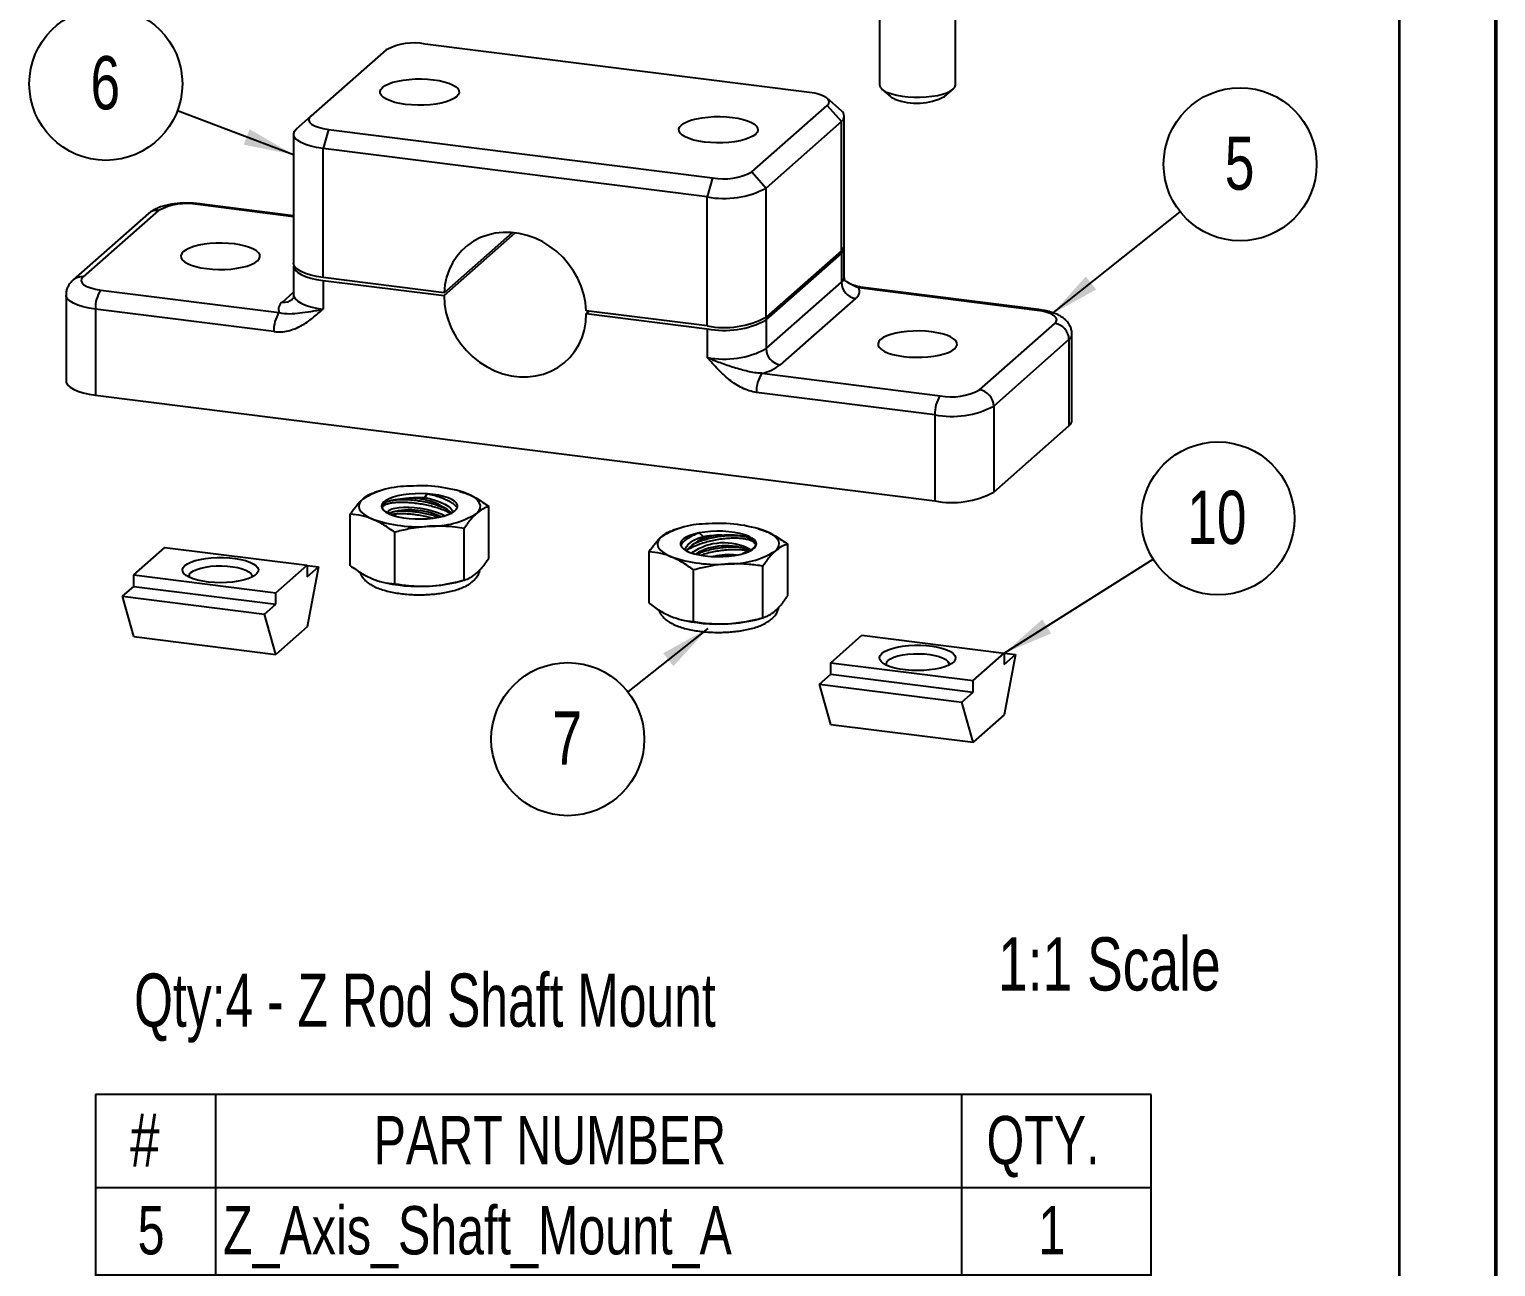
# Model space of a CAD drawing. Header units: millimetres. Extents: x 0 to 279, y 0 to 216.
# Drawn here: x 183 to 279.4, y 74.5 to 155.9 of the extents above; entities that cross this region are included whole.
import ezdxf

# ---------------------------------------------------------------- set-up
doc = ezdxf.new("R2010")
doc.units = ezdxf.units.MM
doc.layers.add('PAGE_BORDER', color=7, linetype='Continuous')
doc.layers.add('TITLE_BLOCK_BORDER', color=7, linetype='Continuous')
doc.styles.add('SLDTEXTSTYLE0', font='TXT', dxfattribs={"width": 0.75})
doc.styles.add('SLDTEXTSTYLE1', font='TXT', dxfattribs={"width": 0.7})
doc.styles.add('SLDTEXTSTYLE2', font='TXT', dxfattribs={"width": 0.694444})
doc.dimstyles.new('SLDDIMSTYLE1', dxfattribs={"dimtxt": 0.18, "dimasz": 3.302, "dimexe": 0, "dimexo": 0.0625, "dimgap": 0, "dimtad": 0, "dimtih": 1, "dimtoh": 1, "dimdec": 0, "dimrnd": 1e-09, "dimzin": 0, "dimdsep": 46, "dimtxsty": 'Standard', "dimsah": 1, "dimcen": 0.09, "dimadec": 0, "dimazin": 0, "dimtfac": 3.302, "dimtdec": 0, "dimtofl": 0, "dimtmove": 0, "dimatfit": 3, "dimfxl": 1, "dimfrac": 2, "dimtolj": 1, "dimtzin": 0, "dimarcsym": 0})

# ---------------------------------------------------------------- blocks, each defined once
blk = doc.blocks.new('SW_TABLEANNOTATION_13')
at = {"layer": 'TITLE_BLOCK_BORDER', "color": 0}
for p, q in [((0, 0), (0, -41.414)), ((69.398, 0), (0, 0)), ((7.881, 0), (7.881, -6.103)), ((56.932, 0), (56.932, -6.103)), ((69.398, -41.414), (69.398, 0)), ((0, -6.103), (69.398, -6.103)), ((7.881, -6.103), (7.881, -41.414)), ((56.932, -6.103), (56.932, -41.414)), ((0, -11.846), (69.398, -11.846)), ((0, -17.59), (69.398, -17.59)), ((0, -24.183), (69.398, -24.183)), ((0, -29.927), (69.398, -29.927)), ((0, -35.67), (69.398, -35.67)), ((0, -41.414), (69.398, -41.414))]:
    blk.add_line(p, q, dxfattribs=at)
at = {"layer": 'TITLE_BLOCK_BORDER', "color": 0, "attachment_point": 1}
for s, insert, char_height, style in [('#', (2.261, -1.24), 3.5, 'SLDTEXTSTYLE0'), ('PART NUMBER', (18.282, -1.405), 3.175, 'SLDTEXTSTYLE0'), ('QTY.', (58.581, -1.405), 3.175, 'SLDTEXTSTYLE0'), ('5', (2.767, -7.328), 3.175, 'SLDTEXTSTYLE0'), ('Z_Axis_Shaft_Mount_A', (8.381, -7.328), 3.175, 'SLDTEXTSTYLE0'), ('1', (61.992, -7.328), 3.175, 'SLDTEXTSTYLE0'), ('6', (2.767, -13.072), 3.175, 'SLDTEXTSTYLE0'), ('Z_Axis_Shaft_Mount_B', (8.381, -13.072), 3.175, 'SLDTEXTSTYLE0'), ('1', (61.992, -13.072), 3.175, 'SLDTEXTSTYLE0'), ('7', (2.767, -18.846), 3.175, 'SLDTEXTSTYLE0'), ('M5 Nylock Nut', (8.381, -18.846), 3.175, 'SLDTEXTSTYLE0'), ('2', (61.992, -18.846), 3.175, 'SLDTEXTSTYLE0'), ('8', (2.767, -25.408), 3.175, 'SLDTEXTSTYLE0'), ('5mm x 20mm SST BSC', (8.381, -25.408), 3.175, 'SLDTEXTSTYLE2'), ('2', (61.992, -25.408), 3.175, 'SLDTEXTSTYLE0'), ('9', (2.767, -31.152), 3.175, 'SLDTEXTSTYLE0'), ('5mm x 12mm SST BSC', (8.381, -31.152), 3.175, 'SLDTEXTSTYLE2'), ('2', (61.992, -31.152), 3.175, 'SLDTEXTSTYLE0'), ('10', (1.594, -36.895), 3.175, 'SLDTEXTSTYLE0'), ('2020 M5 Solid Tslot Nut', (8.381, -36.895), 3.175, 'SLDTEXTSTYLE0'), ('2', (61.992, -36.895), 3.175, 'SLDTEXTSTYLE0')]:
    blk.add_mtext(s, dxfattribs=dict(at, insert=insert, char_height=char_height, style=style))
blk = doc.blocks.new('SW_NOTE_100')
at = {"layer": 'TITLE_BLOCK_BORDER', "color": 0}
blk.add_circle((4.255, 2.683), 5.031, dxfattribs=at)
at = {"layer": 'TITLE_BLOCK_BORDER', "color": 0, "insert": (4.185, 4.507), "char_height": 3.5, "attachment_point": 2, "style": 'SLDTEXTSTYLE0'}
blk.add_mtext('10', dxfattribs=at)
blk = doc.blocks.new('SW_NOTE_101')
at = {"layer": 'TITLE_BLOCK_BORDER', "color": 0}
blk.add_circle((-3.947, -3.118), 5.031, dxfattribs=at)
at = {"layer": 'TITLE_BLOCK_BORDER', "color": 0, "insert": (-3.983, -1.295), "char_height": 3.5, "attachment_point": 2, "style": 'SLDTEXTSTYLE0'}
blk.add_mtext('7', dxfattribs=at)
blk = doc.blocks.new('SW_NOTE_102')
at = {"layer": 'TITLE_BLOCK_BORDER', "color": 0}
blk.add_circle((3.936, 3.133), 5.031, dxfattribs=at)
at = {"layer": 'TITLE_BLOCK_BORDER', "color": 0, "insert": (3.901, 4.957), "char_height": 3.5, "attachment_point": 2, "style": 'SLDTEXTSTYLE0'}
blk.add_mtext('5', dxfattribs=at)
blk = doc.blocks.new('SW_NOTE_103')
at = {"layer": 'TITLE_BLOCK_BORDER', "color": 0}
blk.add_circle((-4.707, 1.776), 5.031, dxfattribs=at)
at = {"layer": 'TITLE_BLOCK_BORDER', "color": 0, "insert": (-4.742, 3.599), "char_height": 3.5, "attachment_point": 2, "style": 'SLDTEXTSTYLE0'}
blk.add_mtext('6', dxfattribs=at)

msp = doc.modelspace()

# ---------------------------------------------------------------- linework, layer by layer
at = {"color": 7, "linetype": 'Continuous', "lineweight": 50}
msp.add_line((279.4, 0), (279.4, 215.9), dxfattribs=at)
at = {"color": 7, "linetype": 'Continuous', "lineweight": 25}
for p, q in [((238.888, 161.622), (238.888, 152.22)), ((243.888, 152.22), (243.888, 161.622)), ((206.447, 154.498), (201.497, 150.132)), ((234.281, 151.704), (209.025, 154.885)), ((239.05, 151.926), (239.611, 151.431)), ((243.166, 151.431), (243.727, 151.926)), ((230.495, 146.479), (235.444, 150.844)), ((236.38, 150.491), (235.444, 151.316)), ((235.444, 150.844), (236.38, 149.784)), ((200.561, 149.307), (201.497, 150.132)), ((236.38, 149.784), (231.43, 145.418)), ((236.38, 141.298), (236.38, 149.784)), ((236.574, 141.652), (236.574, 150.137)), ((200.368, 148.954), (200.368, 140.469)), ((202.661, 149.273), (202.307, 148.018)), ((202.661, 149.273), (227.917, 146.091)), ((227.563, 144.836), (202.307, 148.018)), ((202.307, 139.533), (202.307, 148.018)), ((227.917, 146.091), (227.563, 144.836)), ((230.495, 146.479), (231.43, 145.418)), ((227.563, 136.351), (227.563, 144.836)), ((231.43, 136.933), (231.43, 145.418)), ((190.818, 143.745), (185.869, 139.38)), ((191.48, 143.938), (186.53, 139.573)), ((200.368, 143.596), (194.183, 144.375)), ((210.258, 138.343), (214.935, 142.468)), ((210.262, 138.531), (214.748, 142.487)), ((236.38, 141.298), (231.43, 136.933)), ((231.43, 136.744), (236.38, 141.11)), ((236.38, 141.11), (236.38, 139.224)), ((236.574, 139.578), (236.574, 141.463)), ((200.368, 140.28), (200.368, 138.394)), ((210.262, 138.531), (202.307, 139.533)), ((202.307, 139.345), (202.307, 137.459)), ((202.307, 139.345), (210.258, 138.343)), ((231.43, 134.859), (236.38, 139.224)), ((249.247, 137.373), (237.521, 138.85)), ((249.372, 137.422), (237.646, 138.9)), ((185.401, 138.394), (185.401, 132.737)), ((187.694, 138.714), (199.42, 137.236)), ((237.315, 138.163), (232.365, 133.798)), ((187.34, 137.459), (187.34, 131.802)), ((199.067, 135.982), (187.34, 137.459)), ((227.563, 136.351), (219.608, 137.353)), ((219.799, 137.329), (219.612, 137.164)), ((219.612, 137.164), (227.563, 136.163)), ((227.563, 136.163), (227.563, 134.277)), ((231.43, 136.744), (231.43, 134.859)), ((245.461, 132.148), (250.411, 136.513)), ((251.346, 135.453), (246.397, 131.088)), ((251.346, 135.453), (251.346, 129.796)), ((251.54, 130.15), (251.54, 135.806)), ((231.157, 133.238), (242.883, 131.76)), ((187.34, 131.802), (242.53, 124.849)), ((242.53, 130.506), (230.804, 131.983)), ((242.53, 130.506), (242.53, 124.849)), ((246.397, 131.088), (246.397, 125.431)), ((246.397, 125.431), (251.346, 129.796)), ((206.041, 125.508), (205.677, 125.404)), ((211.302, 125.495), (211.257, 125.508)), ((211.297, 125.479), (211.744, 125.341)), ((208.991, 125.069), (209.151, 125.313)), ((213.207, 121.089), (213.207, 124.474)), ((204.091, 120.592), (204.091, 123.976)), ((210.749, 124.059), (210.754, 124.048)), ((207.016, 119.4), (207.016, 122.785)), ((211.574, 119.649), (211.574, 123.033)), ((225.684, 123.033), (225.32, 122.929)), ((227.036, 122.743), (227.284, 122.52)), ((230.945, 123.02), (230.901, 123.033)), ((230.941, 123.004), (231.388, 122.867)), ((189.851, 119.986), (191.901, 121.795)), ((191.901, 121.795), (201.255, 120.616)), ((223.734, 118.117), (223.734, 121.501)), ((232.851, 118.614), (232.851, 121.999)), ((199.205, 118.808), (201.255, 120.616)), ((201.255, 120.616), (201.255, 119.862)), ((201.255, 120.611), (201.998, 120.517)), ((201.255, 119.862), (201.998, 120.517)), ((201.998, 120.517), (201.255, 116.562)), ((231.218, 117.174), (231.218, 120.559)), ((189.851, 119.986), (199.205, 118.808)), ((189.851, 119.232), (189.851, 119.986)), ((205.997, 119.57), (206.041, 119.558)), ((211.257, 119.558), (211.621, 119.662)), ((226.659, 116.926), (226.659, 120.31)), ((189.108, 118.577), (189.851, 119.232)), ((189.851, 119.232), (199.205, 118.054)), ((199.205, 118.054), (199.205, 118.808)), ((189.108, 118.577), (198.462, 117.399)), ((189.851, 115.932), (189.108, 118.577)), ((198.462, 117.399), (199.205, 118.054)), ((199.205, 114.754), (198.462, 117.399)), ((225.64, 117.095), (225.684, 117.083)), ((230.901, 117.083), (231.265, 117.187)), ((189.851, 115.932), (199.205, 114.754)), ((201.255, 116.562), (199.205, 114.754)), ((235.686, 114.212), (237.736, 116.02)), ((237.736, 116.02), (247.091, 114.842)), ((245.04, 113.033), (247.091, 114.842)), ((247.091, 114.842), (247.091, 114.087)), ((247.091, 114.836), (247.833, 114.742)), ((247.091, 114.087), (247.833, 114.742)), ((247.833, 114.742), (247.091, 110.788)), ((235.686, 114.212), (245.04, 113.033)), ((235.686, 113.458), (235.686, 114.212)), ((234.943, 112.803), (235.686, 113.458)), ((234.943, 112.803), (244.298, 111.624)), ((235.686, 110.158), (234.943, 112.803)), ((235.686, 113.458), (245.04, 112.279)), ((245.04, 112.279), (245.04, 113.033)), ((244.298, 111.624), (245.04, 112.279)), ((245.04, 108.979), (244.298, 111.624)), ((235.686, 110.158), (245.04, 108.979)), ((247.091, 110.788), (245.04, 108.979))]:
    msp.add_line(p, q, dxfattribs=at)
at = {"color": 8, "linetype": 'Continuous', "lineweight": 25}
for p, q in [((200.368, 143.531), (194.058, 144.326)), ((199.626, 137.923), (200.368, 138.577))]:
    msp.add_line(p, q, dxfattribs=at)
at = {"color": 7, "linetype": 'Continuous', "lineweight": 25, "flags": 128}
for points in [[(207.73, 150.915), (207.36, 150.973), (207.023, 151.049), (206.726, 151.142), (206.476, 151.25), (206.279, 151.369), (206.141, 151.497), (206.064, 151.631), (206.052, 151.767), (206.103, 151.902), (206.217, 152.032), (206.39, 152.155), (206.62, 152.268), (206.899, 152.367), (207.221, 152.45), (207.579, 152.516), (207.963, 152.562), (208.364, 152.587), (208.771, 152.591), (209.176, 152.574), (209.568, 152.536), (209.937, 152.478), (210.275, 152.402), (210.572, 152.309), (210.822, 152.201), (211.019, 152.082), (211.157, 151.954), (211.233, 151.821), (211.246, 151.685), (211.195, 151.55), (211.081, 151.419), (210.907, 151.296), (210.678, 151.184), (210.398, 151.085), (210.076, 151.001), (209.719, 150.936), (209.335, 150.89), (208.934, 150.864), (208.526, 150.86), (208.121, 150.877), (207.73, 150.915)], [(235.444, 150.844), (235.546, 150.97), (235.573, 151.101), (235.522, 151.23), (235.396, 151.354), (235.201, 151.467), (234.943, 151.566), (234.632, 151.646), (234.281, 151.704)], [(239.432, 151.701), (239.706, 151.604), (240.025, 151.522), (240.379, 151.458), (240.759, 151.414), (241.155, 151.39), (241.557, 151.389), (241.955, 151.409), (242.338, 151.449), (242.697, 151.51), (243.022, 151.589), (243.304, 151.685), (243.537, 151.794), (243.714, 151.915), (243.831, 152.043), (243.885, 152.176), (243.888, 152.22)], [(239.901, 151.26), (239.709, 151.358), (239.611, 151.431)], [(201.497, 150.132), (201.395, 150.006), (201.369, 149.876), (201.419, 149.746), (201.545, 149.622), (201.74, 149.509), (201.998, 149.411), (202.309, 149.331), (202.661, 149.273)], [(229.212, 150.062), (229.581, 150.004), (229.918, 149.927), (230.216, 149.834), (230.466, 149.727), (230.662, 149.607), (230.8, 149.479), (230.877, 149.346), (230.89, 149.21), (230.838, 149.075), (230.725, 148.944), (230.551, 148.821), (230.321, 148.709), (230.042, 148.61), (229.72, 148.526), (229.362, 148.461), (228.978, 148.415), (228.578, 148.389), (228.17, 148.385), (227.765, 148.402), (227.373, 148.44), (227.004, 148.498), (226.667, 148.574), (226.369, 148.668), (226.119, 148.775), (225.923, 148.894), (225.785, 149.022), (225.708, 149.156), (225.695, 149.292), (225.747, 149.427), (225.86, 149.557), (226.034, 149.68), (226.263, 149.793), (226.543, 149.892), (226.865, 149.975), (227.223, 150.041), (227.607, 150.087), (228.007, 150.112), (228.415, 150.117), (228.82, 150.099), (229.212, 150.062)], [(202.307, 148.018), (201.881, 148.085), (201.492, 148.173), (201.149, 148.281), (200.86, 148.405), (200.633, 148.542), (200.474, 148.69), (200.386, 148.844), (200.371, 149.001), (200.43, 149.157), (200.561, 149.307)], [(194.634, 140.12), (195.026, 140.082), (195.43, 140.065), (195.838, 140.069), (196.239, 140.095), (196.623, 140.141), (196.98, 140.206), (197.303, 140.289), (197.582, 140.389), (197.811, 140.501), (197.985, 140.624), (198.099, 140.755), (198.15, 140.89), (198.137, 141.026), (198.061, 141.159), (197.923, 141.287), (197.726, 141.406), (197.476, 141.514), (197.179, 141.607), (196.841, 141.683), (196.472, 141.741), (196.08, 141.779), (195.676, 141.796), (195.268, 141.792), (194.867, 141.766), (194.483, 141.72), (194.126, 141.655), (193.803, 141.572), (193.524, 141.472), (193.295, 141.36), (193.121, 141.237), (193.007, 141.106), (192.956, 140.971), (192.969, 140.835), (193.045, 140.702), (193.183, 140.574), (193.38, 140.455), (193.63, 140.347), (193.927, 140.254), (194.265, 140.178), (194.634, 140.12)], [(219.608, 137.353), (219.557, 137.892), (219.447, 138.428), (219.278, 138.956), (219.054, 139.468), (218.777, 139.958), (218.45, 140.42), (218.079, 140.848), (217.667, 141.236), (217.219, 141.579), (216.743, 141.873), (216.243, 142.115), (215.727, 142.3), (215.2, 142.427), (214.67, 142.493), (214.143, 142.499), (213.627, 142.444), (213.127, 142.329), (212.651, 142.155), (212.204, 141.924), (211.792, 141.64), (211.42, 141.306), (211.093, 140.926), (210.816, 140.506), (210.592, 140.05), (210.423, 139.565), (210.313, 139.056), (210.262, 138.531)], [(202.307, 139.533), (201.881, 139.6), (201.492, 139.688), (201.149, 139.796), (200.86, 139.92), (200.633, 140.057), (200.474, 140.205), (200.386, 140.359), (200.368, 140.469)], [(200.381, 140.374), (200.371, 140.327), (200.386, 140.17), (200.474, 140.016), (200.633, 139.869), (200.86, 139.731), (201.149, 139.607), (201.492, 139.5), (201.881, 139.411), (202.307, 139.345)], [(186.53, 139.573), (186.428, 139.447), (186.402, 139.316), (186.453, 139.187), (186.578, 139.063), (186.774, 138.95), (187.032, 138.851), (187.343, 138.771), (187.694, 138.714)], [(210.258, 138.343), (210.29, 137.792), (210.384, 137.24), (210.54, 136.695), (210.755, 136.164), (211.027, 135.655), (211.352, 135.175), (211.725, 134.729), (212.142, 134.324), (212.597, 133.966), (213.083, 133.658), (213.594, 133.407), (214.123, 133.213), (214.663, 133.082), (215.207, 133.013), (215.747, 133.009), (216.276, 133.069), (216.788, 133.192), (217.274, 133.376), (217.728, 133.62), (218.145, 133.92), (218.518, 134.272), (218.843, 134.671), (219.115, 135.111), (219.33, 135.588), (219.486, 136.093), (219.581, 136.621), (219.612, 137.164)], [(250.411, 136.513), (250.513, 136.64), (250.539, 136.77), (250.489, 136.9), (250.363, 137.023), (250.168, 137.137), (249.909, 137.235), (249.599, 137.315), (249.247, 137.373)], [(242.308, 135.967), (241.916, 136.004), (241.511, 136.022), (241.103, 136.017), (240.702, 135.992), (240.319, 135.946), (239.961, 135.88), (239.639, 135.797), (239.359, 135.698), (239.13, 135.585), (238.956, 135.462), (238.842, 135.332), (238.791, 135.197), (238.804, 135.061), (238.88, 134.927), (239.019, 134.799), (239.215, 134.68), (239.465, 134.573), (239.762, 134.479), (240.1, 134.403), (240.469, 134.345), (240.861, 134.307), (241.266, 134.29), (241.673, 134.294), (242.074, 134.32), (242.458, 134.366), (242.816, 134.431), (243.138, 134.515), (243.417, 134.614), (243.647, 134.726), (243.82, 134.849), (243.934, 134.98), (243.985, 135.115), (243.973, 135.251), (243.896, 135.384), (243.758, 135.512), (243.561, 135.632), (243.311, 135.739), (243.014, 135.832), (242.677, 135.909), (242.308, 135.967)], [(185.401, 132.737), (185.419, 132.628), (185.507, 132.474), (185.667, 132.326), (185.893, 132.189), (186.182, 132.065), (186.525, 131.957), (186.914, 131.869), (187.34, 131.802)], [(212.39, 124.026), (212.543, 124.192), (212.629, 124.364), (212.647, 124.539), (212.596, 124.712), (212.478, 124.882), (212.295, 125.046), (212.049, 125.199), (211.744, 125.341)], [(204.907, 124.968), (204.755, 124.802), (204.669, 124.63), (204.651, 124.455), (204.701, 124.282), (204.819, 124.112), (205.003, 123.948), (205.249, 123.794), (205.553, 123.653)], [(209.151, 125.313), (208.751, 125.33), (208.348, 125.324), (207.954, 125.297), (207.577, 125.25), (207.228, 125.183), (206.917, 125.098), (206.65, 124.997), (206.435, 124.884), (206.277, 124.76), (206.181, 124.63), (206.149, 124.496), (206.182, 124.362), (206.278, 124.232), (206.437, 124.109), (206.653, 123.995), (206.92, 123.895), (207.232, 123.81), (207.582, 123.743), (207.958, 123.696), (208.353, 123.669), (208.756, 123.664), (209.155, 123.681), (209.542, 123.719), (209.905, 123.777)], [(206.523, 124.056), (206.557, 124.14), (206.657, 124.238), (206.819, 124.319), (207.036, 124.381), (207.303, 124.423), (207.611, 124.443), (207.952, 124.44), (208.314, 124.415), (208.686, 124.368), (209.058, 124.301), (209.418, 124.215), (209.755, 124.114), (210.059, 124), (210.321, 123.878), (210.321, 123.878)], [(208.991, 125.069), (209.363, 124.984), (209.713, 124.882), (210.029, 124.767), (210.302, 124.642), (210.523, 124.511), (210.683, 124.377), (210.78, 124.247), (210.808, 124.123), (210.799, 124.072)], [(209.905, 123.777), (210.235, 123.853), (210.524, 123.946), (210.765, 124.053), (210.951, 124.172), (211.077, 124.299), (211.141, 124.431), (211.14, 124.565), (211.076, 124.697), (210.948, 124.824), (210.761, 124.943), (210.52, 125.05), (210.23, 125.142), (209.899, 125.219), (209.536, 125.276), (209.151, 125.313)], [(224.551, 122.494), (224.398, 122.327), (224.312, 122.155), (224.294, 121.98), (224.345, 121.807), (224.463, 121.637), (224.647, 121.474), (224.893, 121.32), (225.197, 121.178)], [(227.036, 122.743), (226.706, 122.666), (226.417, 122.573), (226.177, 122.466), (225.991, 122.347), (225.864, 122.22), (225.8, 122.088), (225.801, 121.954), (225.866, 121.822), (225.993, 121.695), (226.18, 121.576), (226.422, 121.469), (226.711, 121.377), (227.042, 121.3), (227.405, 121.243), (227.791, 121.206)], [(226.14, 121.598), (226.133, 121.674), (226.173, 121.818), (226.28, 121.967), (226.451, 122.116), (226.681, 122.261), (226.962, 122.397), (227.284, 122.52)], [(227.791, 121.206), (228.19, 121.189), (228.593, 121.195), (228.987, 121.222), (229.364, 121.269), (229.713, 121.336), (230.025, 121.421), (230.292, 121.522), (230.507, 121.635), (230.664, 121.759), (230.76, 121.889), (230.792, 122.023), (230.76, 122.157), (230.663, 122.287), (230.504, 122.41), (230.289, 122.524), (230.021, 122.624), (229.709, 122.709), (229.36, 122.776), (228.983, 122.823), (228.588, 122.85), (228.186, 122.855), (227.786, 122.838), (227.399, 122.8), (227.036, 122.743)], [(232.034, 121.551), (232.187, 121.718), (232.273, 121.89), (232.291, 122.064), (232.24, 122.237), (232.122, 122.407), (231.938, 122.571), (231.692, 122.725), (231.388, 122.867)], [(193.214, 120.596), (193.386, 120.717), (193.615, 120.828), (193.893, 120.925), (194.214, 121.005), (194.57, 121.068), (194.952, 121.11), (195.349, 121.132), (195.751, 121.132), (196.149, 121.111), (196.53, 121.068), (196.887, 121.006), (197.209, 120.926), (197.488, 120.829), (197.717, 120.719), (197.89, 120.598), (198.002, 120.469), (198.051, 120.336), (198.035, 120.202), (197.955, 120.071), (197.813, 119.945), (197.612, 119.829), (197.358, 119.725), (197.057, 119.636), (196.717, 119.564), (196.347, 119.511), (195.957, 119.479), (195.556, 119.468), (195.155, 119.479), (194.764, 119.511), (194.394, 119.563), (194.053, 119.635), (193.752, 119.724), (193.497, 119.827), (193.296, 119.943), (193.152, 120.069), (193.072, 120.2), (193.055, 120.334), (193.103, 120.467), (193.214, 120.596)], [(193.619, 120.137), (193.781, 120.248), (194, 120.348), (194.268, 120.433), (194.578, 120.501), (194.919, 120.549), (195.28, 120.576), (195.651, 120.581), (196.018, 120.565), (196.37, 120.526), (196.696, 120.467), (196.985, 120.39), (197.228, 120.297), (197.417, 120.191), (197.547, 120.075), (197.612, 119.953), (197.611, 119.83), (197.611, 119.828)], [(239.05, 114.821), (239.222, 114.943), (239.45, 115.053), (239.728, 115.15), (240.05, 115.231), (240.406, 115.293), (240.787, 115.336), (241.184, 115.357), (241.587, 115.357), (241.984, 115.336), (242.366, 115.294), (242.722, 115.232), (243.044, 115.151), (243.323, 115.055), (243.552, 114.944), (243.725, 114.823), (243.837, 114.694), (243.886, 114.561), (243.87, 114.427), (243.79, 114.296), (243.648, 114.17), (243.447, 114.054), (243.193, 113.95), (242.892, 113.861), (242.553, 113.789), (242.183, 113.737), (241.792, 113.704), (241.391, 113.693), (240.99, 113.704), (240.599, 113.736), (240.229, 113.788), (239.889, 113.86), (239.587, 113.949), (239.332, 114.053), (239.131, 114.169), (238.988, 114.294), (238.907, 114.425), (238.89, 114.559), (238.938, 114.693), (239.05, 114.821)], [(239.455, 114.362), (239.616, 114.473), (239.835, 114.573), (240.103, 114.658), (240.413, 114.726), (240.754, 114.774), (241.116, 114.802), (241.486, 114.807), (241.853, 114.79), (242.205, 114.751), (242.531, 114.693), (242.82, 114.615), (243.063, 114.522), (243.253, 114.416), (243.382, 114.3), (243.447, 114.179), (243.447, 114.055), (243.446, 114.054)]]:
    msp.add_lwpolyline(points, dxfattribs=at)
at = {"color": 8, "linetype": 'Continuous', "lineweight": 25, "flags": 128}
for points in [[(194.183, 144.375), (194.127, 144.369), (194.058, 144.326)], [(237.521, 138.85), (237.59, 138.893), (237.646, 138.9)], [(187.34, 137.459), (186.914, 137.526), (186.525, 137.614), (186.182, 137.721), (185.893, 137.845), (185.667, 137.983), (185.507, 138.131), (185.419, 138.285), (185.401, 138.394)], [(200.368, 138.394), (200.386, 138.285), (200.474, 138.131), (200.633, 137.983), (200.86, 137.845), (201.149, 137.721), (201.492, 137.614), (201.881, 137.526), (202.307, 137.459)], [(249.247, 137.373), (249.316, 137.416), (249.372, 137.422)]]:
    msp.add_lwpolyline(points, dxfattribs=at)
at = {"color": 7, "linetype": 'Continuous', "lineweight": 25}
for centre, radius, start, end in [((208.288, 151.017), 3.938, 79.22613, 117.8883), ((239.569, 152.389), 0.701, 193.93598, 258.71814), ((241.343, 154.995), 4.004, 248.89153, 297.08042), ((236.129, 150.137), 0.434, 305.3906, 54.6094), ((228.653, 149.959), 3.938, 259.22613, 297.8883), ((228.675, 150.586), 5.856, 259.05305, 298.06139), ((193.322, 140.458), 3.938, 79.22613, 117.8883), ((236.111, 141.676), 0.464, 305.50626, 357.04584), ((236.134, 141.469), 0.435, 304.35954, 11.75994), ((237.472, 139.244), 1.092, 181.05871, 261.76054), ((237.006, 138.63), 0.56, 303.48982, 23.14384), ((189.305, 137.582), 1.969, 144.93094, 183.59311), ((199.935, 137.456), 0.56, 123.48982, 203.14384), ((201.032, 136.105), 1.969, 144.93094, 183.59311), ((228.675, 142.101), 5.856, 259.05305, 298.06139), ((228.675, 141.912), 5.856, 259.05305, 298.06139), ((250.255, 135.433), 1.092, 1.05871, 81.76054), ((228.675, 140.027), 5.856, 259.05305, 298.06139), ((232.522, 134.879), 1.092, 181.05871, 261.76054), ((232.769, 132.106), 1.969, 144.93094, 183.59311), ((230.476, 136.289), 3.127, 282.58371, 307.18005), ((243.619, 135.629), 3.938, 259.22613, 297.8883), ((245.305, 131.067), 1.092, 1.05871, 81.76054), ((244.495, 130.629), 1.969, 144.93094, 183.59311), ((243.642, 136.255), 5.856, 259.05305, 298.06139), ((251.077, 130.173), 0.464, 305.50626, 357.04584), ((207.891, 120.125), 5.689, 88.87903, 121.6372), ((208.732, 116.52), 9.322, 71.14863, 94.48986), ((243.642, 130.598), 5.856, 259.05305, 298.06139), ((208.078, 120.847), 4.177, 50.25067, 94.68508), ((208.565, 132.474), 9.322, 251.14863, 274.48986), ((208.037, 119.593), 4.666, 64.51872, 107.89023), ((209.406, 128.869), 5.689, 268.87903, 301.6372), ((227.535, 117.65), 5.689, 88.87903, 121.6372), ((228.456, 119.557), 3.042, 88.63219, 138.41449), ((228.376, 114.045), 9.322, 71.14863, 94.48986), ((228.663, 118.385), 3.706, 62.18444, 124.85267), ((228.777, 117.966), 3.937, 66.39967, 120.48931), ((229.05, 126.395), 5.689, 268.87903, 301.6372), ((228.209, 129.999), 9.322, 251.14863, 274.48986), ((229.053, 116.131), 5.176, 85.2347, 101.9432), ((193.782, 119.892), 0.294, 123.60165, 192.52559), ((208.624, 129.615), 10.384, 255.59234, 273.70244), ((208.939, 128.005), 8.759, 272.32525, 285.34088), ((228.268, 127.14), 10.384, 255.59234, 273.70244), ((228.583, 125.53), 8.759, 272.32525, 285.34088), ((239.617, 114.117), 0.294, 123.60165, 192.52559)]:
    msp.add_arc(centre, radius, start, end, dxfattribs=at)
at = {"color": 8, "linetype": 'Continuous', "lineweight": 25}
for centre, radius, start, end in [((191.362, 143.113), 0.834, 81.84159, 130.66121), ((186.411, 138.751), 0.83, 81.73703, 131.09659), ((236.111, 139.602), 0.464, 305.50626, 357.04584), ((199.747, 138.74), 0.826, 261.60637, 310.91698), ((251.077, 135.83), 0.464, 305.50338, 357.07639)]:
    msp.add_arc(centre, radius, start, end, dxfattribs=at)
at = {"color": 7, "linetype": 'Continuous', "lineweight": 25}
for points, knots in [([(194.183, 144.375), (194.116, 144.383), (193.923, 144.406), (193.593, 144.426), (193.198, 144.428), (192.806, 144.409), (192.423, 144.367), (192.052, 144.301), (191.695, 144.21), (191.364, 144.089), (191.068, 143.942), (190.899, 143.809), (190.818, 143.745)], [0, 0, 0, 0, 0.054381, 0.157387, 0.259541, 0.361697, 0.464557, 0.569232, 0.677348, 0.79153, 0.900041, 1, 1, 1, 1]), ([(185.869, 139.38), (185.814, 139.327), (185.7, 139.219), (185.56, 139.017), (185.458, 138.786), (185.403, 138.573), (185.407, 138.441), (185.409, 138.393)], [0, 0, 0, 0, 0.21329, 0.440373, 0.660046, 0.876661, 1, 1, 1, 1]), ([(236.658, 139.295), (236.659, 139.294), (236.666, 139.288), (236.635, 139.323), (236.595, 139.415), (236.568, 139.519), (236.575, 139.572), (236.576, 139.577)], [0, 0, 0, 0, 0.0659124, 0.3541717, 0.6491393, 0.9655005, 1, 1, 1, 1]), ([(237.645, 138.905), (237.6, 138.91), (237.465, 138.924), (237.225, 139.002), (236.935, 139.128), (236.747, 139.246), (236.651, 139.307)], [0, 0, 0, 0, 0.137573, 0.411677, 0.698861, 1, 1, 1, 1]), ([(200.366, 138.394), (200.362, 138.343), (200.355, 138.246), (200.31, 138.147), (200.278, 138.107), (200.283, 138.111), (200.284, 138.113)], [0, 0, 0, 0, 0.319941, 0.609041, 0.900926, 1, 1, 1, 1]), ([(199.067, 135.982), (199.391, 135.941), (199.704, 135.963), (200.314, 136.104), (200.595, 136.22), (201.127, 136.51), (201.378, 136.685), (201.853, 137.059), (202.081, 137.26), (202.307, 137.459)], [0, 0, 0, 0, 0.25, 0.25, 0.5, 0.5, 0.75, 0.75, 1, 1, 1, 1]), ([(199.42, 137.236), (199.664, 137.169), (199.891, 137.155), (200.336, 137.16), (200.554, 137.18), (201.013, 137.234), (201.252, 137.268), (201.631, 137.33), (201.761, 137.353), (202.029, 137.402), (202.168, 137.43), (202.307, 137.459)], [0, 0, 0, 0, 0.25, 0.25, 0.5, 0.5, 0.75, 0.75, 0.875, 0.875, 1, 1, 1, 1]), ([(251.533, 135.807), (251.534, 135.851), (251.539, 135.981), (251.486, 136.19), (251.387, 136.419), (251.249, 136.619), (251.079, 136.795), (250.873, 136.951), (250.622, 137.092), (250.318, 137.217), (249.967, 137.319), (249.644, 137.385), (249.441, 137.413), (249.372, 137.422)], [0, 0, 0, 0, 0.042242, 0.126597, 0.208126, 0.28956, 0.373932, 0.465168, 0.56836, 0.687292, 0.814423, 0.936571, 1, 1, 1, 1]), ([(230.804, 131.983), (230.479, 132.024), (230.166, 132.125), (229.556, 132.42), (229.275, 132.607), (228.743, 133.031), (228.492, 133.269), (228.017, 133.762), (227.789, 134.021), (227.563, 134.277)], [0, 0, 0, 0, 0.25, 0.25, 0.5, 0.5, 0.75, 0.75, 1, 1, 1, 1]), ([(231.157, 133.238), (230.84, 133.241), (230.53, 133.295), (229.919, 133.433), (229.618, 133.519), (229.018, 133.706), (228.721, 133.807), (228.281, 133.972), (228.135, 134.03), (227.847, 134.15), (227.703, 134.213), (227.563, 134.277)], [0, 0, 0, 0, 0.25, 0.25, 0.5, 0.5, 0.75, 0.75, 0.875, 0.875, 1, 1, 1, 1]), ([(204.907, 124.968), (205.034, 125.069), (205.294, 125.275), (205.548, 125.357), (205.678, 125.398)], [0, 0, 0, 0, 0.48907, 1, 1, 1, 1]), ([(211.744, 125.341), (211.972, 125.237), (212.465, 125.011), (212.947, 124.662), (213.207, 124.474)], [0, 0, 0, 0, 0.461748, 1, 1, 1, 1]), ([(204.091, 123.976), (204.224, 124.171), (204.494, 124.562), (204.769, 124.832), (204.907, 124.968)], [0, 0, 0, 0, 0.49696, 1, 1, 1, 1]), ([(207.113, 123.841), (207.072, 123.852), (206.928, 123.891), (206.636, 124.003), (206.308, 124.189), (206.153, 124.426), (206.235, 124.648), (206.548, 124.835), (207.056, 124.965), (207.497, 125.004), (207.731, 125.011), (207.736, 125.011)], [0, 0, 0, 0, 0.030009, 0.107206, 0.256651, 0.404083, 0.550524, 0.69739, 0.845893, 0.99656, 1, 1, 1, 1]), ([(210.671, 124.024), (210.63, 124.048), (210.509, 124.12), (210.252, 124.233), (209.91, 124.359), (209.531, 124.471), (209.125, 124.568), (208.706, 124.647), (208.28, 124.706), (207.867, 124.742), (207.471, 124.755), (207.112, 124.744), (206.794, 124.708), (206.533, 124.649), (206.336, 124.566), (206.222, 124.49), (206.198, 124.437), (206.193, 124.424)], [0, 0, 0, 0, 0.036631, 0.108062, 0.178044, 0.250009, 0.320822, 0.393641, 0.465297, 0.539001, 0.611165, 0.685427, 0.757468, 0.831644, 0.902873, 0.976235, 1, 1, 1, 1]), ([(206.642, 124.848), (206.675, 124.858), (206.786, 124.891), (207.034, 124.926), (207.374, 124.949), (207.757, 124.947), (208.163, 124.919), (208.589, 124.865), (209.014, 124.788), (209.434, 124.688), (209.828, 124.571), (210.187, 124.437), (210.421, 124.336), (210.519, 124.28), (210.529, 124.274)], [0, 0, 0, 0, 0.039122, 0.131229, 0.225943, 0.319198, 0.415103, 0.509321, 0.606251, 0.700799, 0.798119, 0.892079, 0.98884, 1, 1, 1, 1]), ([(207.736, 125.011), (207.852, 125.026), (208.083, 125.056), (208.453, 125.076), (208.758, 125.078), (208.937, 125.071), (208.991, 125.069)], [0, 0, 0, 0, 0.2910193, 0.5780418, 0.8733169, 1, 1, 1, 1]), ([(211.112, 124.389), (211.089, 124.429), (211.04, 124.515), (210.882, 124.652), (210.664, 124.793), (210.385, 124.931), (210.062, 125.06), (209.695, 125.179), (209.386, 125.261), (209.199, 125.302), (209.151, 125.313)], [0, 0, 0, 0, 0.1203767, 0.2559777, 0.3954904, 0.5315088, 0.6714035, 0.8086801, 0.949844, 1, 1, 1, 1]), ([(213.207, 124.474), (213.073, 124.432), (212.804, 124.349), (212.529, 124.134), (212.39, 124.026)], [0, 0, 0, 0, 0.49696, 1, 1, 1, 1]), ([(205.553, 123.653), (205.326, 123.734), (204.833, 123.909), (204.35, 123.953), (204.091, 123.976)], [0, 0, 0, 0, 0.461748, 1, 1, 1, 1]), ([(207.016, 122.785), (206.776, 122.959), (206.294, 123.309), (205.801, 123.538), (205.553, 123.653)], [0, 0, 0, 0, 0.4969604, 1, 1, 1, 1]), ([(209.488, 123.723), (209.369, 123.753), (209.113, 123.817), (208.706, 123.892), (208.28, 123.952), (207.867, 123.988), (207.47, 124.001), (207.116, 123.988), (206.888, 123.969), (206.798, 123.948), (206.795, 123.947)], [0, 0, 0, 0, 0.12745, 0.271943, 0.414128, 0.560377, 0.703572, 0.850929, 0.993879, 1, 1, 1, 1]), ([(206.86, 124.14), (206.919, 124.151), (207.076, 124.178), (207.381, 124.195), (207.762, 124.192), (208.17, 124.164), (208.595, 124.11), (209.021, 124.032), (209.438, 123.931), (209.74, 123.846), (209.888, 123.79), (209.916, 123.779)], [0, 0, 0, 0, 0.076516, 0.203434, 0.328397, 0.456911, 0.58316, 0.713044, 0.839726, 0.970124, 1, 1, 1, 1]), ([(212.39, 124.026), (212.263, 123.902), (211.988, 123.634), (211.719, 123.243), (211.574, 123.033)], [0, 0, 0, 0, 0.461748, 1, 1, 1, 1]), ([(209.295, 123.181), (208.835, 123.136), (208.067, 123.062), (207.317, 122.864), (207.016, 122.785)], [0, 0, 0, 0, 0.598328, 1, 1, 1, 1]), ([(211.574, 123.033), (211.383, 123.063), (210.914, 123.136), (210.154, 123.203), (209.582, 123.188), (209.295, 123.181)], [0, 0, 0, 0, 0.254785, 0.6259, 1, 1, 1, 1]), ([(223.734, 121.501), (223.868, 121.696), (224.137, 122.087), (224.412, 122.358), (224.551, 122.494)], [0, 0, 0, 0, 0.49696, 1, 1, 1, 1]), ([(224.551, 122.494), (224.678, 122.594), (224.938, 122.801), (225.192, 122.882), (225.322, 122.923)], [0, 0, 0, 0, 0.48907, 1, 1, 1, 1]), ([(227.036, 122.743), (226.919, 122.698), (226.682, 122.606), (226.383, 122.453), (226.131, 122.291), (225.952, 122.128), (225.853, 122.01), (225.837, 121.952), (225.835, 121.945)], [0, 0, 0, 0, 0.192921, 0.391423, 0.584392, 0.783097, 0.973648, 1, 1, 1, 1]), ([(226.554, 121.971), (226.659, 122.022), (226.873, 122.126), (227.246, 122.261), (227.649, 122.379), (228.068, 122.472), (228.499, 122.541), (228.921, 122.58), (229.328, 122.59), (229.697, 122.573), (229.906, 122.539), (230.006, 122.523)], [0, 0, 0, 0, 0.110239, 0.223674, 0.334006, 0.447502, 0.5584, 0.672541, 0.782943, 0.896616, 1, 1, 1, 1]), ([(227.284, 122.52), (227.472, 122.546), (227.868, 122.602), (228.3, 122.6), (228.529, 122.598)], [0, 0, 0, 0, 0.472167, 1, 1, 1, 1]), ([(228.529, 122.598), (228.673, 122.608), (228.938, 122.624), (229.317, 122.616), (229.651, 122.589), (229.957, 122.541), (230.308, 122.451), (230.632, 122.296), (230.789, 122.066), (230.704, 121.817), (230.411, 121.579), (230.073, 121.454), (229.911, 121.394)], [0, 0, 0, 0, 0.0812099, 0.1486374, 0.2180524, 0.2848936, 0.3537278, 0.4869839, 0.6184443, 0.7490217, 0.8799777, 1, 1, 1, 1]), ([(231.388, 122.867), (231.616, 122.762), (232.108, 122.536), (232.591, 122.187), (232.851, 121.999)], [0, 0, 0, 0, 0.461748, 1, 1, 1, 1]), ([(225.197, 121.178), (224.969, 121.259), (224.477, 121.434), (223.994, 121.478), (223.734, 121.501)], [0, 0, 0, 0, 0.461748, 1, 1, 1, 1]), ([(226.549, 121.782), (226.452, 121.732), (226.318, 121.663), (226.223, 121.59), (226.197, 121.57)], [0, 0, 0, 0, 0.730361, 1, 1, 1, 1]), ([(230.73, 122.004), (230.721, 122.022), (230.688, 122.085), (230.561, 122.175), (230.356, 122.27), (230.091, 122.339), (229.776, 122.384), (229.421, 122.402), (229.03, 122.393), (228.618, 122.358), (228.192, 122.295), (227.77, 122.209), (227.359, 122.099), (226.937, 121.96), (226.688, 121.845), (226.549, 121.782)], [0, 0, 0, 0, 0.029943, 0.108311, 0.184296, 0.262446, 0.339167, 0.418045, 0.49599, 0.576134, 0.655168, 0.736465, 0.815956, 0.897768, 1, 1, 1, 1]), ([(226.846, 121.352), (226.859, 121.357), (226.982, 121.415), (227.254, 121.508), (227.654, 121.627), (228.075, 121.719), (228.505, 121.787), (228.928, 121.826), (229.333, 121.835), (229.641, 121.823), (229.797, 121.799), (229.842, 121.792)], [0, 0, 0, 0, 0.015116, 0.149285, 0.279783, 0.414025, 0.545184, 0.680177, 0.810741, 0.945172, 1, 1, 1, 1]), ([(230.254, 121.535), (230.198, 121.552), (230.059, 121.592), (229.775, 121.629), (229.421, 121.648), (229.03, 121.639), (228.619, 121.603), (228.192, 121.541), (227.771, 121.454), (227.43, 121.367), (227.248, 121.304), (227.189, 121.284)], [0, 0, 0, 0, 0.0788421, 0.1984642, 0.3214504, 0.4429811, 0.5679401, 0.6911676, 0.8179252, 0.9418666, 1, 1, 1, 1]), ([(232.034, 121.551), (231.907, 121.427), (231.632, 121.159), (231.363, 120.769), (231.218, 120.559)], [0, 0, 0, 0, 0.461748, 1, 1, 1, 1]), ([(232.851, 121.999), (232.717, 121.957), (232.448, 121.874), (232.173, 121.659), (232.034, 121.551)], [0, 0, 0, 0, 0.49696, 1, 1, 1, 1]), ([(204.091, 120.592), (204.33, 120.418), (204.812, 120.067), (205.305, 119.839), (205.553, 119.724)], [0, 0, 0, 0, 0.49696, 1, 1, 1, 1]), ([(212.39, 120.097), (212.517, 120.221), (212.793, 120.489), (213.062, 120.879), (213.207, 121.089)], [0, 0, 0, 0, 0.461748, 1, 1, 1, 1]), ([(226.659, 120.31), (226.42, 120.484), (225.938, 120.834), (225.445, 121.063), (225.197, 121.178)], [0, 0, 0, 0, 0.49696, 1, 1, 1, 1]), ([(228.939, 120.706), (228.654, 120.683), (228.082, 120.635), (227.322, 120.485), (226.85, 120.36), (226.659, 120.31)], [0, 0, 0, 0, 0.370951, 0.745215, 1, 1, 1, 1]), ([(231.218, 120.559), (230.916, 120.605), (230.166, 120.721), (229.398, 120.712), (228.939, 120.706)], [0, 0, 0, 0, 0.4016722, 1, 1, 1, 1]), ([(204.728, 120.157), (204.739, 120.123), (204.776, 120.009), (204.885, 119.838), (205.049, 119.641), (205.259, 119.462), (205.52, 119.294), (205.839, 119.14), (206.208, 119.006), (206.611, 118.895), (207.037, 118.808), (207.478, 118.744), (207.932, 118.701), (208.394, 118.679), (208.858, 118.678), (209.319, 118.698), (209.77, 118.738), (210.207, 118.799), (210.626, 118.881), (211.022, 118.985), (211.394, 119.114), (211.729, 119.267), (212.013, 119.442), (212.241, 119.634), (212.418, 119.839), (212.543, 120.063), (212.612, 120.234), (212.622, 120.329), (212.624, 120.341)], [0, 0, 0, 0, 0.012888, 0.043899, 0.076567, 0.112409, 0.152907, 0.198152, 0.245091, 0.290829, 0.335323, 0.378952, 0.422036, 0.464804, 0.50743, 0.550062, 0.5928, 0.635799, 0.679256, 0.723443, 0.768757, 0.81577, 0.859945, 0.898867, 0.93336, 0.965223, 0.995669, 1, 1, 1, 1]), ([(205.553, 119.724), (205.781, 119.643), (206.274, 119.468), (206.756, 119.424), (207.016, 119.4)], [0, 0, 0, 0, 0.461748, 1, 1, 1, 1]), ([(209.295, 119.253), (209.579, 119.276), (210.151, 119.324), (210.912, 119.474), (211.383, 119.599), (211.574, 119.649)], [0, 0, 0, 0, 0.370951, 0.745215, 1, 1, 1, 1]), ([(211.574, 119.649), (211.708, 119.691), (211.977, 119.774), (212.252, 119.989), (212.39, 120.097)], [0, 0, 0, 0, 0.49696, 1, 1, 1, 1]), ([(207.016, 119.4), (207.317, 119.354), (208.067, 119.238), (208.835, 119.247), (209.295, 119.253)], [0, 0, 0, 0, 0.4016721, 1, 1, 1, 1]), ([(232.034, 117.622), (232.161, 117.746), (232.436, 118.014), (232.706, 118.404), (232.851, 118.614)], [0, 0, 0, 0, 0.461748, 1, 1, 1, 1]), ([(223.734, 118.117), (223.974, 117.943), (224.456, 117.593), (224.949, 117.364), (225.197, 117.249)], [0, 0, 0, 0, 0.49696, 1, 1, 1, 1]), ([(224.371, 117.683), (224.378, 117.659), (224.39, 117.615), (224.443, 117.507), (224.535, 117.351), (224.698, 117.162), (224.909, 116.983), (225.172, 116.815), (225.491, 116.661), (225.861, 116.528), (226.266, 116.418), (226.691, 116.332), (227.133, 116.268), (227.588, 116.226), (228.049, 116.204), (228.513, 116.204), (228.974, 116.224), (229.425, 116.265), (229.862, 116.326), (230.28, 116.409), (230.675, 116.513), (231.047, 116.642), (231.381, 116.796), (231.664, 116.972), (231.89, 117.164), (232.066, 117.37), (232.189, 117.594), (232.258, 117.763), (232.267, 117.857), (232.267, 117.866)], [0, 0, 0, 0, 0.009101, 0.016779, 0.044669, 0.077604, 0.11352, 0.154141, 0.199471, 0.246383, 0.292076, 0.336535, 0.380138, 0.423202, 0.465956, 0.508572, 0.551197, 0.593931, 0.63693, 0.680392, 0.724593, 0.769933, 0.816987, 0.861049, 0.899819, 0.934215, 0.96602, 0.996435, 1, 1, 1, 1]), ([(231.218, 117.174), (231.351, 117.216), (231.621, 117.299), (231.896, 117.514), (232.034, 117.622)], [0, 0, 0, 0, 0.49696, 1, 1, 1, 1]), ([(225.197, 117.249), (225.424, 117.168), (225.917, 116.993), (226.4, 116.949), (226.659, 116.926)], [0, 0, 0, 0, 0.461748, 1, 1, 1, 1]), ([(226.659, 116.926), (226.85, 116.896), (227.319, 116.823), (228.08, 116.756), (228.652, 116.771), (228.939, 116.778)], [0, 0, 0, 0, 0.254785, 0.6259, 1, 1, 1, 1]), ([(228.939, 116.778), (229.398, 116.823), (230.166, 116.897), (230.916, 117.095), (231.218, 117.174)], [0, 0, 0, 0, 0.598328, 1, 1, 1, 1])]:
    msp.add_open_spline(points, degree=3, knots=knots, dxfattribs=at)
at = {"color": 8, "linetype": 'Continuous', "lineweight": 25}
msp.add_open_spline([(237.521, 138.85), (237.338, 138.921), (237.043, 139.036), (236.766, 139.233), (236.661, 139.307)], degree=3, knots=[0, 0, 0, 0, 0.622117, 1, 1, 1, 1], dxfattribs=at)
at = {"layer": 'PAGE_BORDER', "lineweight": 35}
msp.add_line((273.05, 209.55), (273.05, 6.35), dxfattribs=at)

# ---------------------------------------------------------------- block references
at = {"layer": 'TITLE_BLOCK_BORDER'}
for name, p in [('SW_NOTE_103', (192.727, 150.492)), ('SW_NOTE_102', (258.663, 143.848)), ('SW_NOTE_100', (256.881, 121.014)), ('SW_NOTE_101', (222.339, 112.304)), ('SW_TABLEANNOTATION_13', (187.344, 85.82))]:
    msp.add_blockref(name, p, dxfattribs=at)

# ---------------------------------------------------------------- texts
at = {"layer": 'TITLE_BLOCK_BORDER', "char_height": 3.5, "attachment_point": 1}
for s, insert, style in [('1:1 Scale', (246.682, 96.162), 'SLDTEXTSTYLE0'), ('Qty:4 - Z Rod Shaft Mount', (189.883, 93.781), 'SLDTEXTSTYLE1')]:
    msp.add_mtext(s, dxfattribs=dict(at, insert=insert, style=style))

# ---------------------------------------------------------------- leaders
at = {"layer": 'TITLE_BLOCK_BORDER'}
for points in [[(200.368, 147.61), (192.727, 150.492)], [(250.207, 137.118), (258.663, 143.848)], [(247.091, 114.842), (256.881, 121.014)], [(227.597, 116.458), (222.339, 112.304)]]:
    msp.add_leader(points, dimstyle='SLDDIMSTYLE1', dxfattribs=at)

doc.saveas('drawing.dxf')
